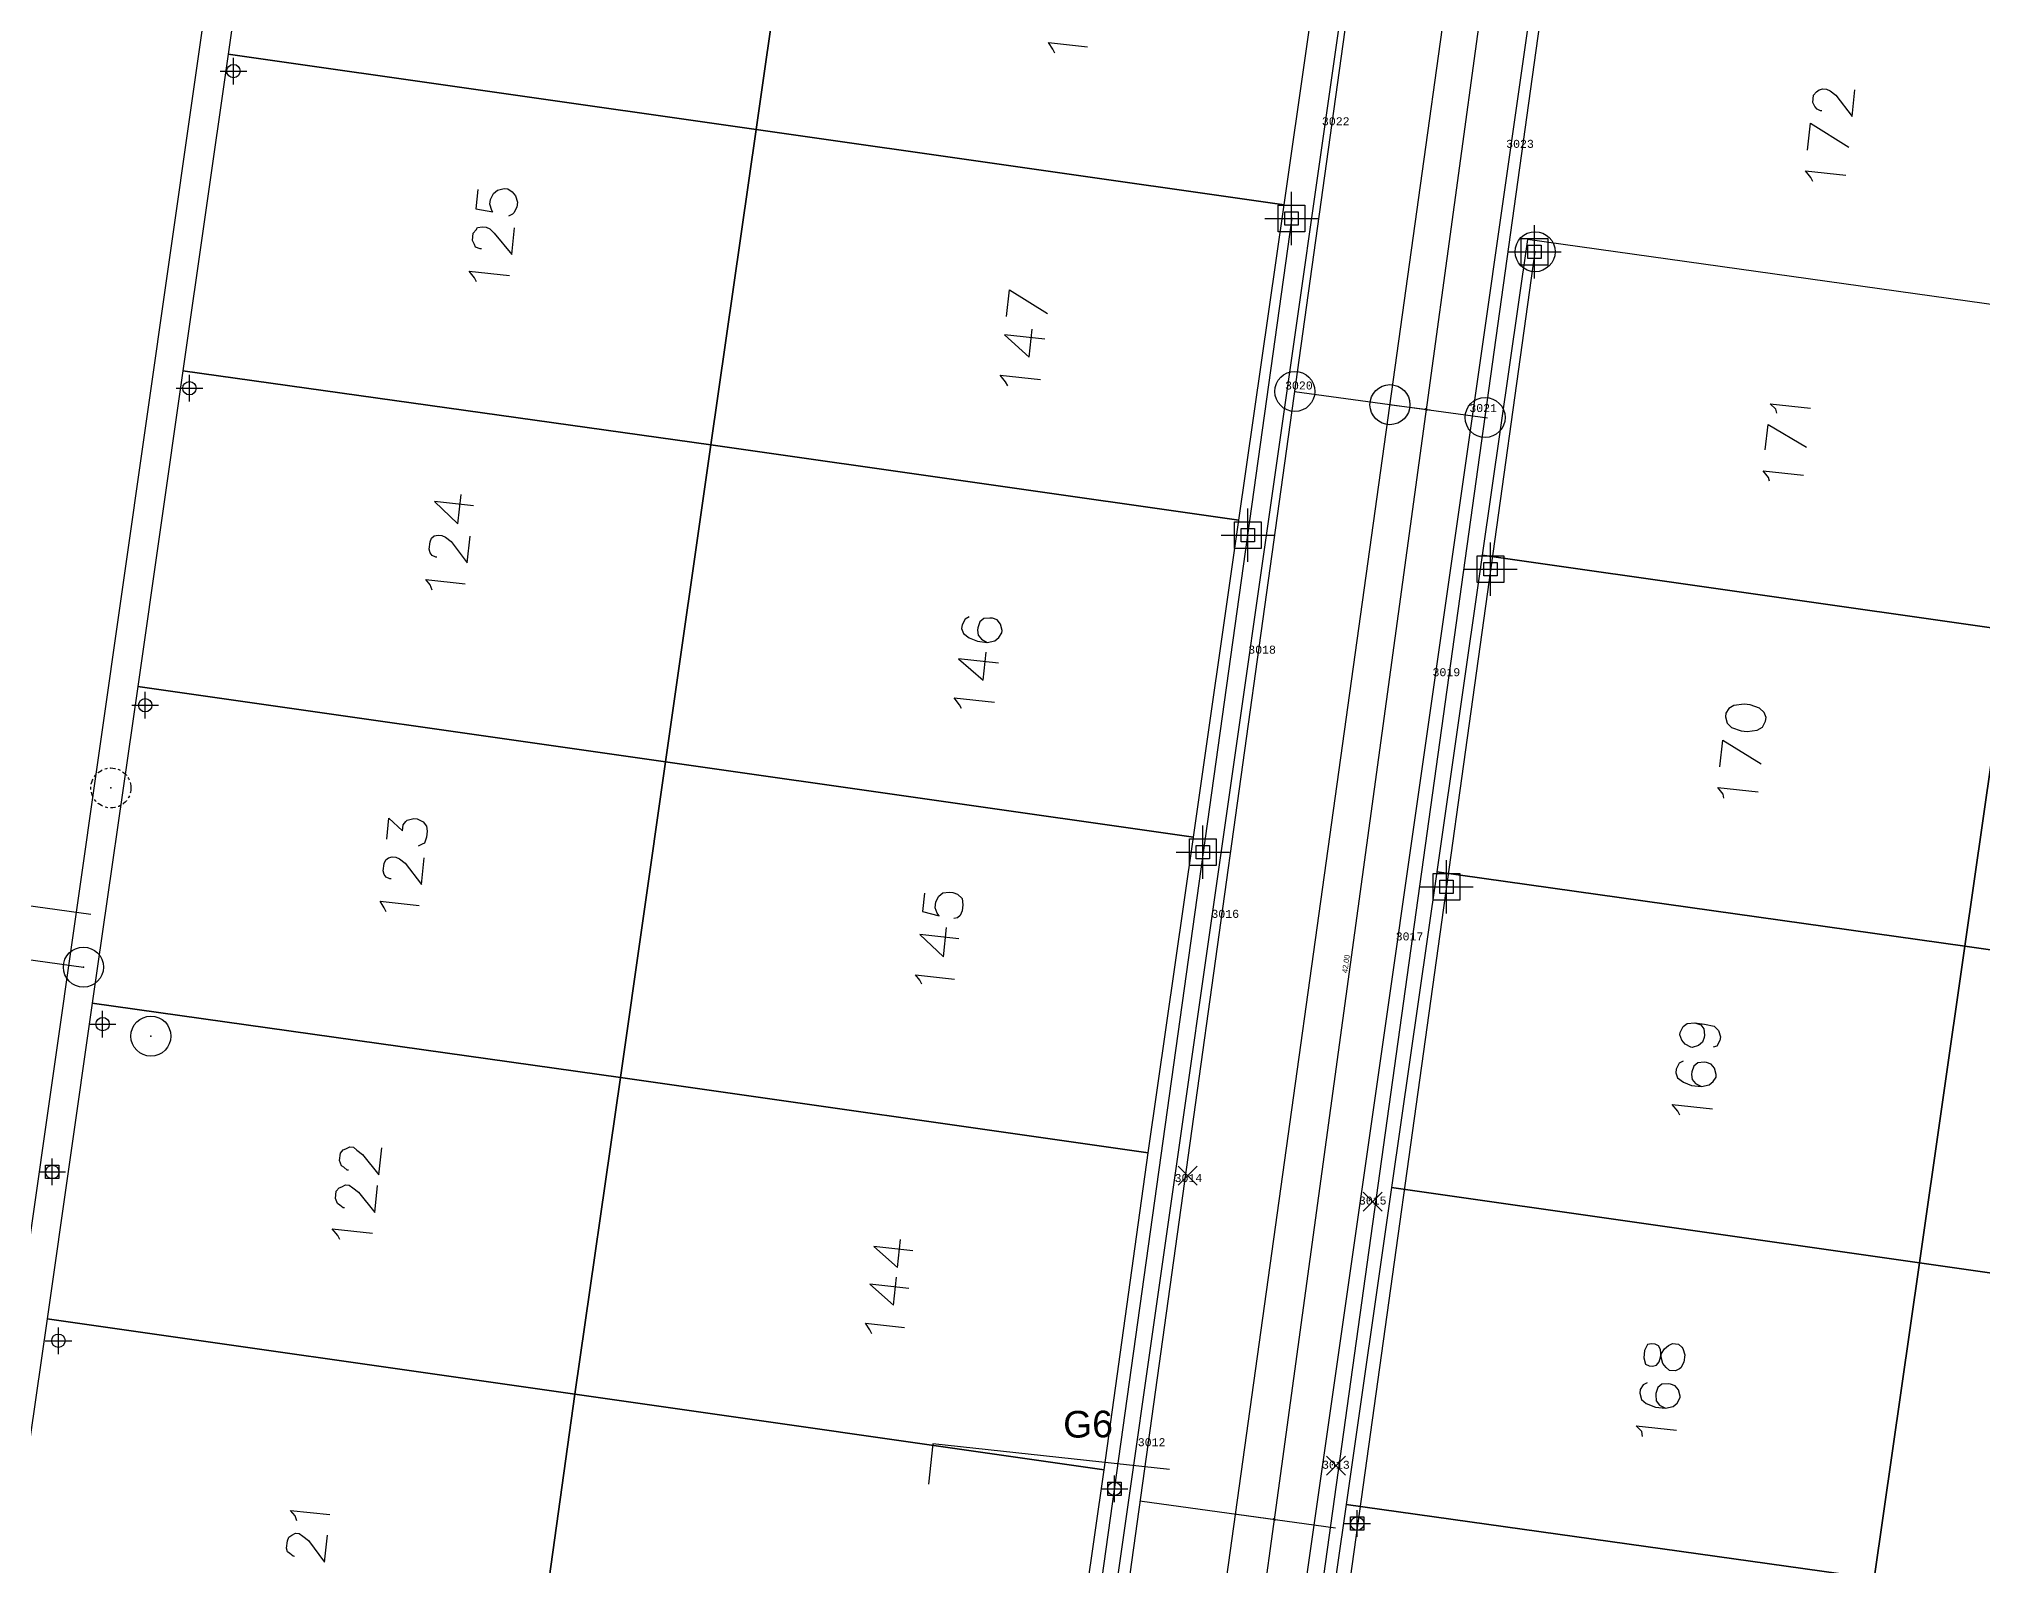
# Model space of a CAD drawing. Header units: metres. Extents: x -977055 to 805873, y -1033982 to 242021.
# Drawn here: x 842.4 to 915.3, y 868.8 to 926 of the extents above; entities that cross this region are included whole.
import ezdxf
from ezdxf.enums import TextEntityAlignment as Align

# ---------------------------------------------------------------- set-up
doc = ezdxf.new("R2010")
doc.units = ezdxf.units.M
doc.header["$PDMODE"] = 32
doc.header["$PDSIZE"] = 1.5
doc.linetypes.add('CENTRO1', pattern=[0.44, 0.2, -0.08, 0.08, -0.08])
doc.linetypes.add('DASHED', pattern=[0.75, 0.5, -0.25])
for name, color, linetype in [('C-ROAD-PROF-TEXT', 11, 'Continuous'), ('linea 1', 1, 'Continuous'), ('LOTE 243', 6, 'Continuous'), ('puntos nov 7', 50, 'Continuous'), ('PUNTOS V', 4, 'Continuous'), ('V-NODE', 1, 'Continuous')]:
    doc.layers.add(name, color=color, linetype=linetype)
doc.layers.add('PDF2_area escolar', color=7, linetype='Continuous', true_color=0x989898)
doc.layers.add('PDF_Geometry', color=7, linetype='Continuous', true_color=0x797979)
doc.styles.add('CITY2', font='stylu.ttf', dxfattribs={"height": 0.2})
doc.styles.add('MONOTXT4', font='monotxt4.shx')
doc.styles.get("Standard").update_dxf_attribs({"font": 'arial.ttf'})
doc.dimstyles.new('COTAS2', dxfattribs={"dimtxt": 0.02, "dimasz": 0.1, "dimexe": 0.15, "dimexo": 0.08, "dimgap": 0.05, "dimtad": 1, "dimzin": 0, "dimdsep": 46, "dimtxsty": 'CITY2', "dimblk": 'ARCHTICK', "dimcen": 1, "dimdle": 0.1, "dimclrd": 1, "dimclre": 1, "dimclrt": 2, "dimadec": 0, "dimazin": 0, "dimtfac": 1, "dimtofl": 0, "dimtmove": 0, "dimatfit": 3, "dimldrblk": 'ARCHTICK', "dimfxl": 0.18, "dimtolj": 1, "dimtzin": 0, "dimarcsym": 0})

# ---------------------------------------------------------------- blocks, each defined once
blk = doc.blocks.new('*U274')
at = {"color": 0, "linetype": 'ByBlock', "lineweight": -2, "transparency": 16777216}
for p, q in [((-1, 0), (1, 0)), ((0, -1), (0, 1))]:
    blk.add_line(p, q, dxfattribs=at)
blk.add_circle((0, 0), 0.5, dxfattribs=at)
blk = doc.blocks.new('*U1123', base_point=(844.837, 889.054, 1005.282))
at = {"layer": 'V-NODE', "color": 50, "lineweight": -2, "xscale": 0.5, "yscale": 0.5, "zscale": 0.5}
blk.add_blockref('*U274', (844.837, 889.054, 1005.282), dxfattribs=at)
blk = doc.blocks.new('*U1126', base_point=(843.176, 877.184, 1006.064))
at = {"layer": 'V-NODE', "color": 50, "lineweight": -2, "xscale": 0.5, "yscale": 0.5, "zscale": 0.5}
blk.add_blockref('*U274', (843.176, 877.184, 1006.064), dxfattribs=at)
blk = doc.blocks.new('*U1237', base_point=(846.432, 901.006, 1004.642))
at = {"layer": 'V-NODE', "color": 50, "lineweight": -2, "xscale": 0.5, "yscale": 0.5, "zscale": 0.5}
blk.add_blockref('*U274', (846.432, 901.006, 1004.642), dxfattribs=at)
blk = doc.blocks.new('*U1240', base_point=(848.089, 912.891, 1003.992))
at = {"layer": 'V-NODE', "color": 50, "lineweight": -2, "xscale": 0.5, "yscale": 0.5, "zscale": 0.5}
blk.add_blockref('*U274', (848.089, 912.891, 1003.992), dxfattribs=at)
blk = doc.blocks.new('*U1243', base_point=(849.739, 924.783, 1003.469))
at = {"layer": 'V-NODE', "color": 50, "lineweight": -2, "xscale": 0.5, "yscale": 0.5, "zscale": 0.5}
blk.add_blockref('*U274', (849.739, 924.783, 1003.469), dxfattribs=at)
blk = doc.blocks.new('*U2295')
at = {"color": 0, "linetype": 'ByBlock', "lineweight": -2, "transparency": 16777216}
for p, q in [((-1, 0), (1, 0)), ((0, -1), (0, 1))]:
    blk.add_line(p, q, dxfattribs=at)
blk.add_circle((0, 0), 0.5, dxfattribs=at)
blk = doc.blocks.new('*U2364', base_point=(842.95, 883.51, 1004.99))
at = {"layer": 'V-NODE', "color": 1, "lineweight": -2, "xscale": 0.5, "yscale": 0.5, "zscale": 0.5}
blk.add_blockref('*U2295', (842.95, 883.51, 1004.99), dxfattribs=at)
blk = doc.blocks.new('*U2406', base_point=(882.762, 871.632, 1007.232))
at = {"layer": 'V-NODE', "color": 1, "lineweight": -2, "xscale": 0.5, "yscale": 0.5, "zscale": 0.5}
blk.add_blockref('*U2295', (882.762, 871.632, 1007.232), dxfattribs=at)
blk = doc.blocks.new('*U2409', base_point=(891.868, 870.327, 1007.763))
at = {"layer": 'V-NODE', "color": 1, "lineweight": -2, "xscale": 0.5, "yscale": 0.5, "zscale": 0.5}
blk.add_blockref('*U2295', (891.868, 870.327, 1007.763), dxfattribs=at)
blk = doc.blocks.new('*U2420')
at = {"color": 0, "linetype": 'ByBlock', "lineweight": -2, "transparency": 16777216}
for p, q in [((0, -1), (0, 1)), ((-1, 0), (1, 0))]:
    blk.add_line(p, q, dxfattribs=at)
blk.add_lwpolyline([(-0.5, -0.5), (-0.5, 0.5), (0.5, 0.5), (0.5, -0.5)], close=True, dxfattribs=at)
blk = doc.blocks.new('*U2426', base_point=(895.212, 894.204, 1005.589))
at = {"layer": 'V-NODE', "color": 10, "lineweight": -2}
blk.add_blockref('*U2420', (895.212, 894.204, 1005.589), dxfattribs=at)
blk = doc.blocks.new('*U2429', base_point=(886.083, 895.502, 1005.332))
at = {"layer": 'V-NODE', "color": 10, "lineweight": -2}
blk.add_blockref('*U2420', (886.083, 895.502, 1005.332), dxfattribs=at)
blk = doc.blocks.new('*U2432', base_point=(887.763, 907.382, 1004.611))
at = {"layer": 'V-NODE', "color": 10, "lineweight": -2}
blk.add_blockref('*U2420', (887.763, 907.382, 1004.611), dxfattribs=at)
blk = doc.blocks.new('*U2435', base_point=(896.867, 906.107, 1004.768))
at = {"layer": 'V-NODE', "color": 10, "lineweight": -2}
blk.add_blockref('*U2420', (896.867, 906.107, 1004.768), dxfattribs=at)
blk = doc.blocks.new('*U2438', base_point=(898.514, 918, 1004.093))
at = {"layer": 'V-NODE', "color": 10, "lineweight": -2}
blk.add_blockref('*U2420', (898.514, 918, 1004.093), dxfattribs=at)
blk = doc.blocks.new('*U2441', base_point=(889.406, 919.259, 1003.881))
at = {"layer": 'V-NODE', "color": 10, "lineweight": -2}
blk.add_blockref('*U2420', (889.406, 919.259, 1003.881), dxfattribs=at)
blk = doc.blocks.new('*U2498')
at = {"color": 0, "linetype": 'ByBlock', "lineweight": -2, "transparency": 16777216}
for p, q in [((-1, 0), (1, 0)), ((0, -1), (0, 1))]:
    blk.add_line(p, q, dxfattribs=at)
blk.add_lwpolyline([(-0.5, -0.5), (-0.5, 0.5), (0.5, 0.5), (0.5, -0.5)], close=True, dxfattribs=at)
blk = doc.blocks.new('*U2567', base_point=(842.95, 883.51, 1004.99))
at = {"layer": 'V-NODE', "color": 130, "lineweight": -2, "xscale": 0.5, "yscale": 0.5, "zscale": 0.5}
blk.add_blockref('*U2498', (842.95, 883.51, 1004.99), dxfattribs=at)
blk = doc.blocks.new('*U2612', base_point=(882.762, 871.632, 1007.232))
at = {"layer": 'V-NODE', "color": 130, "lineweight": -2, "xscale": 0.5, "yscale": 0.5, "zscale": 0.5}
blk.add_blockref('*U2498', (882.762, 871.632, 1007.232), dxfattribs=at)
blk = doc.blocks.new('*U2618', base_point=(891.868, 870.327, 1007.763))
at = {"layer": 'V-NODE', "color": 130, "lineweight": -2, "xscale": 0.5, "yscale": 0.5, "zscale": 0.5}
blk.add_blockref('*U2498', (891.868, 870.327, 1007.763), dxfattribs=at)
blk = doc.blocks.new('*U2639', base_point=(895.212, 894.204, 1005.589))
at = {"layer": 'V-NODE', "color": 130, "lineweight": -2, "xscale": 0.5, "yscale": 0.5, "zscale": 0.5}
blk.add_blockref('*U2498', (895.212, 894.204, 1005.589), dxfattribs=at)
blk = doc.blocks.new('*U2642', base_point=(886.083, 895.502, 1005.332))
at = {"layer": 'V-NODE', "color": 130, "lineweight": -2, "xscale": 0.5, "yscale": 0.5, "zscale": 0.5}
blk.add_blockref('*U2498', (886.083, 895.502, 1005.332), dxfattribs=at)
blk = doc.blocks.new('*U2645', base_point=(887.763, 907.382, 1004.611))
at = {"layer": 'V-NODE', "color": 130, "lineweight": -2, "xscale": 0.5, "yscale": 0.5, "zscale": 0.5}
blk.add_blockref('*U2498', (887.763, 907.382, 1004.611), dxfattribs=at)
blk = doc.blocks.new('*U2648', base_point=(896.867, 906.107, 1004.768))
at = {"layer": 'V-NODE', "color": 130, "lineweight": -2, "xscale": 0.5, "yscale": 0.5, "zscale": 0.5}
blk.add_blockref('*U2498', (896.867, 906.107, 1004.768), dxfattribs=at)
blk = doc.blocks.new('*U2651', base_point=(898.514, 918, 1004.093))
at = {"layer": 'V-NODE', "color": 130, "lineweight": -2, "xscale": 0.5, "yscale": 0.5, "zscale": 0.5}
blk.add_blockref('*U2498', (898.514, 918, 1004.093), dxfattribs=at)
blk = doc.blocks.new('*U2654', base_point=(889.406, 919.259, 1003.881))
at = {"layer": 'V-NODE', "color": 130, "lineweight": -2, "xscale": 0.5, "yscale": 0.5, "zscale": 0.5}
blk.add_blockref('*U2498', (889.406, 919.259, 1003.881), dxfattribs=at)
blk = doc.blocks.new('base')
at = {"layer": 'PDF_Geometry', "lineweight": 25, "extrusion": (-0.000787417, 0.063364, 0.99799), "elevation": 0.026}
for points in [[(-314.355, -197.288), (-299.601, -195.681), (-292.744, -194.188), (-282.663, -192.111), (-274.476, -190.361), (-258.037, -185.154), (-248.029, -180.61), (-240.539, -177.71), (-228.643, -174.042), (-222.733, -172.714), (-217.384, -171.04), (-209.935, -169.248), (-202.16, -164.759), (-196.196, -160.284), (-195.073, -159.817), (-178.095, -157.457), (-154.298, -156.614), (-136.667, -154.611), (-124.436, -153.164), (-118.066, -151.474), (-100.79, -146.646), (-80.955, -140.967), (-73.385, -139.328), (-61.694, -135.822), (-40.504, -131.604), (-37.727, -130.872), (-17.661, -129.441), (1.311, -127.461), (21.092, -124.929), (41.006, -122.83), (47.376, -123.458), (63.592, -123.186), (81.402, -124.312), (85.639, -96.072), (88.705, -66.393), (92.811, -40.781), (97.16, -22.386), (100.596, -1.562), (102.483, 8.32), (109.691, 37.361), (117.528, 76.62), (126.217, 115.638), (131.513, 149.592), (134.682, 173.973), (136.916, 195.591), (139.956, 229.678), (141.558, 250.676), (142.614, 271.37), (143.252, 283.21), (147.066, 312.938), (152.58, 355.631), (153.554, 396.042), (150.869, 418.02), (151.777, 438.639), (150.959, 458.028), (151.777, 438.639), (150.869, 418.02), (153.554, 396.042), (152.58, 355.631), (147.066, 312.938), (143.252, 283.21), (142.614, 271.37), (141.558, 250.676), (139.956, 229.678), (136.916, 195.591), (134.682, 173.973), (131.513, 149.592), (126.217, 115.638), (117.528, 76.62), (109.691, 37.361), (102.483, 8.32), (100.596, -1.562), (97.16, -22.386), (92.811, -40.781), (88.705, -66.393), (85.639, -96.072), (81.402, -124.312), (63.592, -123.186), (47.376, -123.458), (41.006, -122.83), (21.092, -124.929), (1.311, -127.461), (-17.661, -129.441), (-37.727, -130.872), (-40.504, -131.604), (-61.694, -135.822), (-73.385, -139.328), (-80.955, -140.967), (-100.79, -146.646), (-118.066, -151.474), (-124.436, -153.164), (-136.667, -154.611), (-154.298, -156.614), (-178.095, -157.457), (-195.073, -159.817), (-196.196, -160.284), (-202.16, -164.759), (-209.935, -169.248), (-217.384, -171.04), (-222.733, -172.714), (-228.643, -174.042), (-240.539, -177.71), (-248.029, -180.61), (-258.037, -185.154), (-274.476, -190.361), (-282.663, -192.111), (-292.744, -194.188), (-299.601, -195.681), (-314.355, -197.288), (-312.178, -178.446), (-309.146, -157.898), (-306.876, -132.899), (-305.823, -118.002), (-298.643, -78.802), (-291.055, -45.077), (-282.252, -15.116), (-275.645, 10.473), (-270.319, 33.898), (-263.825, 63.164), (-258.15, 86.408), (-284.424, 123.888)], [(78.602, 47.969), (76.718, 46.573), (38.301, 52.546), (36.905, 54.43), (47.469, 122.482), (49.353, 123.878), (87.77, 117.905), (89.166, 116.021)], [(8.705, 193.58), (-11.713, 61.957), (-10.362, 60.079), (28.101, 54.1), (29.985, 55.496), (58.5, 239.445)], [(3.336, 91.027), (3.411, 90.879), (3.566, 90.628), (2.104, 90.804)], [(-25.387, 93.56), (-25.341, 93.555), (-25.21, 93.492), (-25.129, 93.39), (-25.054, 93.242), (-25.087, 92.968), (-25.195, 92.841), (-25.298, 92.761), (-25.44, 92.732), (-25.577, 92.748), (-25.709, 92.811), (-25.921, 92.975), (-26.519, 93.789), (-26.64, 92.784)], [(-24.839, 95.024), (-24.961, 94.019), (-26.381, 94.932)], [(-25.022, 96.206), (-24.947, 96.057), (-24.746, 95.801), (-26.254, 95.983)], [(25.02, 95.88), (25.108, 96.612), (24.473, 96.734), (24.514, 96.683), (24.577, 96.444), (24.555, 96.261), (24.437, 96.043), (24.283, 95.923), (24.043, 95.859), (23.906, 95.875), (23.734, 95.989), (23.614, 96.142), (23.55, 96.382), (23.572, 96.565), (23.691, 96.782), (23.742, 96.823), (23.89, 96.897)], [(24.918, 98.118), (24.964, 98.113), (25.141, 98.045), (25.176, 97.948), (25.251, 97.8), (25.218, 97.526), (25.11, 97.4), (25.053, 97.314), (24.865, 97.29), (24.728, 97.307), (24.596, 97.369), (24.43, 97.528), (23.787, 98.347), (23.666, 97.342)], [(25.113, 99.347), (25.188, 99.199), (25.389, 98.943), (23.88, 99.124)], [(5.268, 100.903), (5.147, 99.898), (3.727, 100.811)], [(3.842, 101.77), (5.351, 101.589), (4.433, 102.441), (4.306, 101.39)], [(5.256, 103.501), (5.331, 103.353), (5.532, 103.097), (4.024, 103.279)], [(-23.559, 104.886), (-23.529, 104.744), (-23.323, 104.533), (-24.831, 104.715)], [(-23.114, 106.27), (-23.229, 105.31), (-24.655, 106.178)], [(-23.25, 107.446), (-23.221, 107.303), (-23.02, 107.047), (-24.528, 107.229)], [(25.338, 107.759), (26.801, 107.583), (25.929, 108.43), (25.797, 107.333)], [(26.728, 109.678), (26.774, 109.673), (26.906, 109.611), (26.986, 109.508), (27.015, 109.366), (26.982, 109.091), (26.92, 108.96), (26.818, 108.879), (26.675, 108.85), (26.538, 108.867), (26.406, 108.929), (26.194, 109.094), (25.597, 109.908), (25.476, 108.902)], [(26.923, 110.907), (26.992, 110.713), (27.153, 110.508), (25.69, 110.685)], [(6.811, 112.171), (6.959, 112.246), (7.078, 112.463), (7.095, 112.6), (7.025, 112.794), (6.813, 112.959), (6.504, 113.089), (6.139, 113.133), (5.853, 113.075), (5.7, 112.954), (5.586, 112.782), (5.575, 112.691), (5.639, 112.451), (5.76, 112.297), (5.937, 112.23), (6.028, 112.219), (6.263, 112.237), (6.416, 112.358), (6.489, 112.581), (6.5, 112.672), (6.477, 112.86), (6.356, 113.014), (6.139, 113.133)], [(5.724, 113.925), (7.232, 113.743), (6.309, 114.55), (6.183, 113.499)], [(7.133, 115.61), (7.207, 115.462), (7.408, 115.206), (5.9, 115.387)], [(-21.265, 118.15), (-21.386, 117.145), (-22.806, 118.058)], [(-21.402, 119.326), (-21.372, 119.183), (-21.171, 118.927), (-22.68, 119.109)], [(28.743, 120.24), (28.649, 119.463), (28.15, 119.941), (28.123, 119.712), (28.015, 119.586), (27.964, 119.546), (27.724, 119.482), (27.587, 119.498), (27.369, 119.617), (27.249, 119.771), (27.225, 119.959), (27.253, 120.188), (27.326, 120.411), (27.423, 120.446), (27.571, 120.52)], [(28.599, 121.741), (28.645, 121.736), (28.776, 121.674), (28.857, 121.571), (28.886, 121.429), (28.853, 121.154), (28.791, 121.023), (28.688, 120.942), (28.546, 120.913), (28.409, 120.93), (28.277, 120.992), (28.065, 121.157), (27.467, 121.97), (27.346, 120.965)], [(8.615, 122.526), (8.698, 123.212), (8.069, 123.38), (8.149, 123.278), (8.219, 123.084), (8.191, 122.855), (8.072, 122.638), (7.918, 122.517), (7.684, 122.499), (7.547, 122.516), (7.37, 122.583), (7.204, 122.742), (7.185, 122.977), (7.213, 123.205), (7.281, 123.382), (7.383, 123.463), (7.526, 123.492)], [(28.794, 122.97), (28.868, 122.822), (29.024, 122.571), (27.561, 122.747)], [(7.34, 124.256), (8.802, 124.08), (7.931, 124.927), (7.798, 123.83)], [(8.748, 125.941), (8.823, 125.793), (8.984, 125.588), (7.521, 125.765)], [(-20.2, 127.76), (-20.423, 127.833), (-20.544, 127.987), (-20.562, 128.221), (-20.551, 128.312), (-20.483, 128.489), (-20.329, 128.61), (-20.09, 128.674), (-20.044, 128.668), (-19.827, 128.549), (-19.706, 128.396), (-19.637, 128.202), (-19.648, 128.111), (-19.767, 127.893), (-19.92, 127.772), (-20.2, 127.76), (-20.566, 127.804), (-20.926, 127.894), (-21.092, 128.053), (-21.156, 128.292), (-21.139, 128.429), (-21.02, 128.647), (-20.878, 128.676)], [(-19.749, 129.189), (-19.601, 129.264), (-19.482, 129.482), (-19.466, 129.619), (-19.535, 129.813), (-19.747, 129.977), (-20.056, 130.107), (-20.422, 130.151), (-20.707, 130.093), (-20.861, 129.972), (-20.974, 129.801), (-20.985, 129.709), (-20.921, 129.47), (-20.801, 129.316), (-20.623, 129.248), (-20.532, 129.237), (-20.298, 129.255), (-20.144, 129.376), (-20.071, 129.599), (-20.06, 129.69), (-20.084, 129.879), (-20.204, 130.032), (-20.422, 130.151)], [(-19.599, 131.211), (-19.524, 131.063), (-19.323, 130.807), (-20.831, 130.989)], [(30.332, 132.662), (30.378, 132.656), (30.504, 132.548), (30.59, 132.491), (30.659, 132.298), (30.626, 132.023), (30.518, 131.897), (30.421, 131.863), (30.273, 131.788), (30.136, 131.804), (30.01, 131.912), (29.798, 132.077), (29.195, 132.845), (29.074, 131.839)], [(30.503, 134.079), (30.549, 134.073), (30.675, 133.965), (30.761, 133.908), (30.83, 133.715), (30.797, 133.44), (30.689, 133.314), (30.592, 133.279), (30.444, 133.205), (30.307, 133.221), (30.181, 133.329), (29.969, 133.494), (29.366, 134.262), (29.245, 133.256)], [(30.692, 135.261), (30.767, 135.113), (30.968, 134.857), (29.459, 135.039)], [(9.212, 135.948), (10.675, 135.772), (9.797, 136.573), (9.671, 135.522)], [(9.383, 137.365), (10.845, 137.189), (9.968, 137.99), (9.841, 136.939)], [(10.791, 139.05), (10.866, 138.902), (11.022, 138.651), (9.559, 138.828)], [(-18.25, 141.251), (-18.102, 141.326), (-17.988, 141.497), (-17.972, 141.634), (-18.036, 141.874), (-18.202, 142.033), (-18.557, 142.169), (-18.922, 142.213), (-19.208, 142.154), (-19.361, 142.034), (-19.48, 141.816), (-19.486, 141.77), (-19.422, 141.531), (-19.301, 141.377), (-19.124, 141.31), (-19.033, 141.299), (-18.798, 141.317), (-18.645, 141.437), (-18.572, 141.66), (-18.566, 141.706), (-18.584, 141.94), (-18.705, 142.094), (-18.922, 142.213)], [(-18.053, 143.267), (-18.03, 143.079), (-17.823, 142.869), (-19.332, 143.05)], [(-0.31, 144.283), (8.557, 143.214), (8.739, 144.723)], [(32.426, 145.81), (32.496, 145.617), (32.657, 145.412), (31.194, 145.588)], [(32.54, 147.142), (32.586, 147.136), (32.712, 147.028), (32.798, 146.971), (32.827, 146.829), (32.794, 146.554), (32.732, 146.423), (32.63, 146.342), (32.481, 146.268), (32.344, 146.284), (32.218, 146.392), (32.006, 146.557), (31.409, 147.371), (31.288, 146.365)]]:
    blk.add_lwpolyline(points, dxfattribs=at)
blk.add_lwpolyline([(-45.276, 166.718), (-60.33, 69.484), (-58.98, 67.605), (-20.511, 61.672), (-18.633, 63.023), (0.247, 184.698, 0.636424), (-2.755, 186.728), (-17.682, 177.908)], format="xyb", dxfattribs=at)
for points in [[(14.562, 93.755), (12.713, 81.875), (32.473, 78.845), (34.316, 90.68)], [(-5.192, 96.831), (-7.041, 84.951), (12.713, 81.875), (14.562, 93.755)], [(16.405, 105.59), (14.562, 93.755), (34.316, 90.68), (36.165, 102.56)], [(-3.349, 108.665), (-5.192, 96.831), (14.562, 93.755), (16.405, 105.59)], [(-32.207, 113.162), (-34.055, 101.282), (-14.295, 98.252), (-12.452, 110.086)], [(18.254, 117.47), (16.405, 105.59), (36.165, 102.56), (38.008, 114.394)], [(-1.501, 120.545), (-3.349, 108.665), (16.405, 105.59), (18.254, 117.47)], [(-30.364, 124.996), (-32.207, 113.162), (-12.452, 110.086), (-10.604, 121.966)], [(-50.118, 128.072), (-51.961, 116.238), (-32.207, 113.162), (-30.364, 124.996)], [(20.097, 129.304), (18.254, 117.47), (38.008, 114.394), (39.857, 126.274)], [(-21.491, 116.276), (-21.555, 116.516), (-21.721, 116.675), (-22.076, 116.81), (-22.304, 116.838), (-22.681, 116.79), (-22.88, 116.675), (-22.999, 116.458), (-23.016, 116.321), (-22.946, 116.127), (-22.78, 115.968), (-22.425, 115.832), (-22.197, 115.805), (-21.82, 115.852), (-21.621, 115.967), (-21.507, 116.139)], [(0.343, 132.38), (-1.501, 120.545), (18.254, 117.47), (20.097, 129.304)], [(-28.515, 136.876), (-30.364, 124.996), (-10.604, 121.966), (-8.76, 133.801)], [(-48.315, 139.958), (-50.118, 128.072), (-30.364, 124.996), (-28.515, 136.876)], [(21.946, 141.184), (20.097, 129.304), (39.857, 126.274), (41.7, 138.109)], [(2.145, 144.265), (0.343, 132.38), (20.097, 129.304), (21.946, 141.184)], [(-26.672, 148.711), (-28.515, 136.876), (-8.76, 133.801), (-6.912, 145.681)], [(-46.472, 151.792), (-48.315, 139.958), (-28.515, 136.876), (-26.672, 148.711)], [(23.743, 153.024), (21.946, 141.184), (41.7, 138.109), (43.549, 149.989)], [(-18.132, 140.309), (-18.195, 140.548), (-18.327, 140.611), (-18.464, 140.627), (-18.607, 140.598), (-18.715, 140.472), (-18.799, 140.157), (-18.912, 139.986), (-19.066, 139.865), (-19.214, 139.79), (-19.443, 139.818), (-19.569, 139.926), (-19.609, 139.977), (-19.673, 140.216), (-19.64, 140.491), (-19.521, 140.708), (-19.47, 140.748), (-19.322, 140.823), (-19.093, 140.796), (-18.967, 140.688), (-18.846, 140.534), (-18.783, 140.295), (-18.77, 140.015), (-18.695, 139.867), (-18.563, 139.804), (-18.426, 139.788), (-18.284, 139.817), (-18.165, 140.035)], [(3.989, 156.1), (2.145, 144.265), (21.946, 141.184), (23.743, 153.024)], [(-24.869, 160.596), (-26.672, 148.711), (-6.912, 145.681), (-5.069, 157.515)]]:
    blk.add_lwpolyline(points, close=True, dxfattribs=at)
blk = doc.blocks.new('*U3517')
at = {"color": 0, "linetype": 'ByBlock', "lineweight": -2, "transparency": 16777216}
for p, q in [((-0.71, -0.71), (0.71, 0.71)), ((-0.71, 0.71), (0.71, -0.71))]:
    blk.add_line(p, q, dxfattribs=at)
blk = doc.blocks.new('*U3523', base_point=(891.07, 872.5, 1006.45))
at = {"layer": 'V-NODE', "lineweight": -2, "xscale": 0.5, "yscale": 0.5, "zscale": 0.5}
blk.add_blockref('*U3517', (891.07, 872.5, 1006.45), dxfattribs=at)
blk = doc.blocks.new('*U3526', base_point=(885.51, 883.37, 1005.8))
at = {"layer": 'V-NODE', "lineweight": -2, "xscale": 0.5, "yscale": 0.5, "zscale": 0.5}
blk.add_blockref('*U3517', (885.51, 883.37, 1005.8), dxfattribs=at)
blk = doc.blocks.new('*U3529', base_point=(892.45, 882.4, 1005.8))
at = {"layer": 'V-NODE', "lineweight": -2, "xscale": 0.5, "yscale": 0.5, "zscale": 0.5}
blk.add_blockref('*U3517', (892.45, 882.4, 1005.8), dxfattribs=at)
blk = doc.blocks.new('_ArchTick')
at = {"color": 0, "linetype": 'ByBlock', "const_width": 0.15}
blk.add_lwpolyline([(-0.5, -0.5), (0.5, 0.5)], dxfattribs=at)
blk = doc.blocks.new('*D3908')
at = {"layer": 'Defpoints', "color": 0, "transparency": 16777216}
for p in [(898.884, 953.883, 1001.631), (893.078, 912.286, 1001.631), (894.449, 912.098)]:
    blk.add_point(p, dxfattribs=at)
at = {"layer": 'PUNTOS V', "color": 1, "lineweight": -2, "transparency": 16777216}
blk.add_line((900.162, 953.808), (894.435, 911.999), dxfattribs=at)
at = {"layer": 'PUNTOS V', "color": 1, "linetype": 'Continuous', "lineweight": -2, "transparency": 16777216}
for p, q in [((898.963, 953.872), (900.297, 953.689)), ((893.157, 912.275), (894.597, 912.078))]:
    blk.add_line(p, q, dxfattribs=at)
at = {"layer": 'PUNTOS V', "color": 1, "lineweight": -2, "transparency": 16777216, "xscale": 0.1, "yscale": 0.1, "zscale": 0.1}
for p, rotation in [((900.149, 953.709), 82.20016824873524), ((894.449, 912.098), 262.2001682487353)]:
    blk.add_blockref('_ArchTick', p, dxfattribs=dict(at, rotation=rotation))
at = {"layer": 'PUNTOS V', "color": 2, "transparency": 16777216, "insert": (897.145, 932.925), "char_height": 0.2, "attachment_point": 5, "rotation": 82.20017, "style": 'CITY2'}
blk.add_mtext('\\A1;42.00', dxfattribs=at)
blk = doc.blocks.new('*D3909')
at = {"layer": 'Defpoints', "color": 0, "transparency": 16777216}
for p in [(893.078, 912.286, 1001.631), (887.28, 870.688, 1001.631), (888.749, 870.487)]:
    blk.add_point(p, dxfattribs=at)
at = {"layer": 'PUNTOS V', "color": 1, "lineweight": -2, "transparency": 16777216}
blk.add_line((894.462, 912.197), (888.735, 870.387), dxfattribs=at)
at = {"layer": 'PUNTOS V', "color": 1, "linetype": 'Continuous', "lineweight": -2, "transparency": 16777216}
for p, q in [((893.157, 912.275), (894.597, 912.078)), ((887.359, 870.677), (888.897, 870.466))]:
    blk.add_line(p, q, dxfattribs=at)
at = {"layer": 'PUNTOS V', "color": 1, "lineweight": -2, "transparency": 16777216, "xscale": 0.1, "yscale": 0.1, "zscale": 0.1}
for p, rotation in [((894.449, 912.098), 82.20016824873524), ((888.749, 870.487), 262.2001682487353)]:
    blk.add_blockref('_ArchTick', p, dxfattribs=dict(at, rotation=rotation))
at = {"layer": 'PUNTOS V', "color": 2, "transparency": 16777216, "insert": (891.445, 891.313), "char_height": 0.2, "attachment_point": 5, "rotation": 82.20017, "style": 'CITY2'}
blk.add_mtext('\\A1;42.00', dxfattribs=at)
blk = doc.blocks.new('*D3910')
at = {"layer": 'Defpoints', "color": 0, "transparency": 16777216}
for p in [(887.28, 870.688, 1001.631), (881.482, 829.09, 1001.631), (883.049, 828.875)]:
    blk.add_point(p, dxfattribs=at)
at = {"layer": 'PUNTOS V', "color": 1, "lineweight": -2, "transparency": 16777216}
blk.add_line((888.762, 870.586), (883.035, 828.776), dxfattribs=at)
at = {"layer": 'PUNTOS V', "color": 1, "linetype": 'Continuous', "lineweight": -2, "transparency": 16777216}
for p, q in [((887.359, 870.677), (888.897, 870.466)), ((881.561, 829.079), (883.197, 828.855))]:
    blk.add_line(p, q, dxfattribs=at)
at = {"layer": 'PUNTOS V', "color": 1, "lineweight": -2, "transparency": 16777216, "xscale": 0.1, "yscale": 0.1, "zscale": 0.1}
for p, rotation in [((888.749, 870.487), 82.20016824873524), ((883.049, 828.875), 262.2001682487353)]:
    blk.add_blockref('_ArchTick', p, dxfattribs=dict(at, rotation=rotation))
at = {"layer": 'PUNTOS V', "color": 2, "transparency": 16777216, "insert": (885.745, 849.702), "char_height": 0.2, "attachment_point": 5, "rotation": 82.20017, "style": 'CITY2'}
blk.add_mtext('\\A1;42.00', dxfattribs=at)

msp = doc.modelspace()

# ---------------------------------------------------------------- linework, layer by layer
at = {"layer": 'linea 1', "color": 2, "linetype": 'CENTRO1'}
msp.add_point((845.14692, 897.90557, 998.09728), dxfattribs=at)
at = {"layer": 'PUNTOS V', "color": 1}
for points, elevation in [([(880.99061, 825.33033), (910.54652, 1037.65447)], 1010.921), ([(877.00719, 822.82532), (906.7622, 1036.57971)], 1010.921), ([(886.19302, 836.59243), (913.88579, 1035.5321)], 1010.921), ([(876.12576, 824.02427), (889.42386, 919.27743)], 1010.921), ([(888.602, 846.645), (898.536, 918.009)], 1010.921), ([(889.51114, 912.77434), (896.75028, 911.78272)], 1001.631), ([(837.25803, 894.15885), (844.39466, 893.17)], 1005.62), ([(837.083, 892.164), (844.1154, 891.18959)], 1005.62), ([(883.71301, 871.17636), (891.05035, 870.17129)], 1001.631)]:
    msp.add_lwpolyline(points, dxfattribs=dict(at, elevation=elevation))
at = {"layer": 'PUNTOS V'}
msp.add_point((898.536, 918.009, 1004.094), dxfattribs=at)
at = {"layer": 'PUNTOS V', "color": 1}
for p in [(889.52794, 912.77204, 1010.921), (893.09356, 912.27569, 1010.921), (896.66134, 911.7949, 1010.921)]:
    msp.add_point(p, dxfattribs=at)
at = {"layer": 'PUNTOS V', "color": 3}
msp.add_point((844.1154, 891.18959, 1005.62), dxfattribs=at)
at = {"layer": 'PUNTOS V', "color": 2}
msp.add_point((846.645, 888.602, 1010.921), dxfattribs=at)

# ---------------------------------------------------------------- block references
at = {"layer": 'PDF2_area escolar'}
msp.add_blockref('base', (882.736, 1016.336, 999.038), dxfattribs=at)
at = {"layer": 'puntos nov 7'}
for name, p in [('*U1243', (849.739, 924.783, 1003.469)), ('*U1240', (848.089, 912.891, 1003.992)), ('*U1237', (846.432, 901.006, 1004.642)), ('*U1123', (844.837, 889.054, 1005.282)), ('*U1126', (843.176, 877.184, 1006.064))]:
    msp.add_blockref(name, p, dxfattribs=at)
at = {"layer": 'V-NODE'}
for name, p in [('*U2441', (889.406, 919.259, 1003.881)), ('*U2654', (889.406, 919.259, 1003.881)), ('*U2438', (898.514, 918, 1004.093)), ('*U2651', (898.514, 918, 1004.093)), ('*U2432', (887.763, 907.382, 1004.611)), ('*U2645', (887.763, 907.382, 1004.611)), ('*U2435', (896.867, 906.107, 1004.768)), ('*U2648', (896.867, 906.107, 1004.768)), ('*U2429', (886.083, 895.502, 1005.332)), ('*U2642', (886.083, 895.502, 1005.332)), ('*U2426', (895.212, 894.204, 1005.589)), ('*U2639', (895.212, 894.204, 1005.589)), ('*U2364', (842.95, 883.51, 1004.99)), ('*U2567', (842.95, 883.51, 1004.99)), ('*U3526', (885.51, 883.37, 1005.8)), ('*U3529', (892.45, 882.4, 1005.8)), ('*U3523', (891.07, 872.5, 1006.45)), ('*U2406', (882.762, 871.632, 1007.232)), ('*U2612', (882.762, 871.632, 1007.232)), ('*U2409', (891.868, 870.327, 1007.763)), ('*U2618', (891.868, 870.327, 1007.763))]:
    msp.add_blockref(name, p, dxfattribs=at)

# ---------------------------------------------------------------- texts
at = {"layer": 'C-ROAD-PROF-TEXT', "color": 11, "linetype": 'Continuous', "lineweight": -3, "insert": (881.78083, 873.54133, 1008.12925), "char_height": 1, "attachment_point": 8, "rotation": 0.5711077}
msp.add_mtext('{\\C2;G6}', dxfattribs=at)
at = {"layer": 'LOTE 243', "color": 1, "linetype": 'DASHED', "style": 'MONOTXT4'}
for s, p in [('3022', (890.54198, 923.04927, 2015.56456)), ('3023', (897.45034, 922.20367, 2015.56456)), ('3020', (889.16148, 913.14502, 2015.56456)), ('3021', (896.06984, 912.29941, 2015.56456)), ('3018', (887.78097, 903.24076, 2015.56456)), ('3019', (894.68933, 902.39516, 2015.56456)), ('3016', (886.40047, 893.33651, 2015.56456)), ('3017', (893.30883, 892.49091, 2015.56456)), ('3014', (885.01997, 883.43226, 2015.56456)), ('3015', (891.92833, 882.58665, 2015.56456)), ('3012', (883.63946, 873.528, 2015.56456)), ('3013', (890.54782, 872.6824, 2015.56456))]:
    msp.add_text(s, height=0.3, dxfattribs=at).set_placement(p, align=Align.TOP_LEFT)

# ---------------------------------------------------------------- dimensions: what is measured, and where the dimension line sits
at = {"layer": 'PUNTOS V', "color": 1}
for base, p1, p2, picture, middle in [((894.44871, 912.09799), (898.88351, 953.88271, 1001.631), (893.07784, 912.28577, 1001.631), '*D3908', (897.14491, 932.92476)), ((888.74878, 870.48656), (893.07784, 912.28577, 1001.631), (887.27972, 870.68779, 1001.631), '*D3909', (891.44498, 891.31334)), ((883.04884, 828.87514), (887.27972, 870.68779, 1001.631), (881.48159, 829.08982, 1001.631), '*D3910', (885.74505, 849.70191))]:
    dim = msp.add_linear_dim(base=base, p1=p1, p2=p2, angle=82.2001682, dimstyle='COTAS2', override={"dimtmove": 1}, dxfattribs=at)
    dim.commit()
    dim.dimension.update_dxf_attribs({"geometry": picture, "text_midpoint": middle})

doc.saveas('drawing.dxf')
